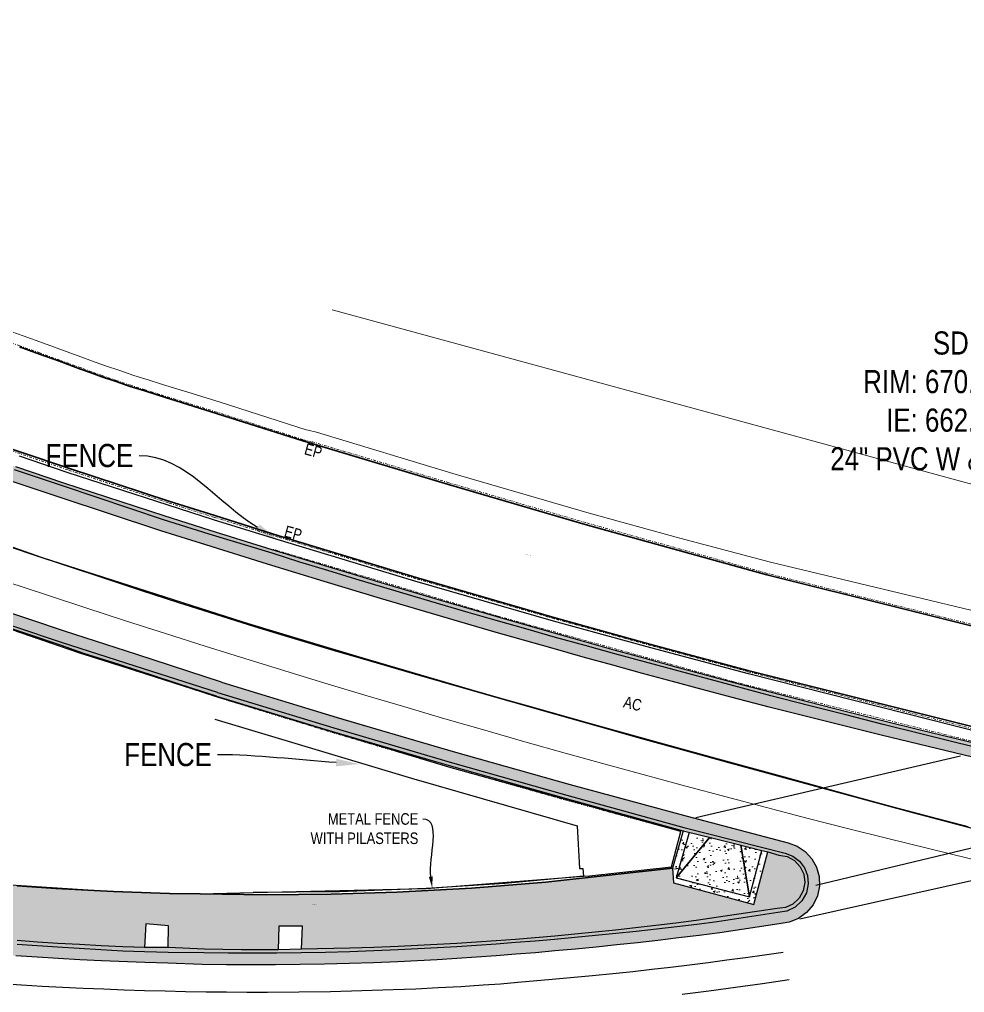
# Model space of a CAD drawing. Header units: feet. Extents: x 0 to 6437249, y 0 to 1884635.
# Drawn here: x 6435451 to 6435614.4, y 1883983.3 to 1884151.4 of the extents above; entities that cross this region are included whole.
import ezdxf
from ezdxf import colors
from ezdxf.entities.mleader import LeaderData, LeaderLine
from ezdxf.lldxf.tags import DXFTag
from ezdxf.math import Vec2, Vec3

# ---------------------------------------------------------------- set-up
doc = ezdxf.new("R2010")
doc.units = ezdxf.units.FT
doc.header["$MEASUREMENT"] = 0
doc.linetypes.add('DASHDOT', pattern=[1, 0.5, -0.25, 0, -0.25])
for name, color, linetype, lineweight in [('V-DETL-PATT-CONC-', 77, 'Continuous', 13), ('VF-ELEC-OVHD-LINE-', 10, 'OVERHEADELECTRIC', 15), ('VF-FENC-LINE-', 1, 'FENCE', 25), ('VF-PVMT-EDGE-LINE-', 52, 'EDGEOFPAVEMENT', 35), ('VF-ROAD-CRWN-LINE-', 21, 'Continuous', 25), ('VF-ROAD-DRIV-LINE-', 52, 'Continuous', 35), ('VF-ROAD-STRP-WHIT-LINE-', 171, 'Continuous', 25), ('VF-ROAD-STRP-YELO-LINE-', 181, 'Continuous', 25), ('VF-SSWR-TEXT-', 91, 'Continuous', 25), ('VF-STRM-GEOP-LINE-QLB-', 210, 'STORMDRAIN', 15), ('VF-STRM-TEXT-', 211, 'Continuous', 25), ('VF-TINN-DSRF-BNDY-', 131, 'Continuous', 25), ('VF-TOPO-BRKL-LINE-', 31, 'DASHDOT', 13), ('VF-TOPO-CONC-EDGE-LINE-', 81, 'Continuous', 25), ('VF-TOPO-CONC-GTFL-LINE-', 81, 'Continuous', 25), ('VF-TOPO-CONC-LIPG-LINE-', 81, 'Continuous', 25), ('VF-TOPO-CONC-TBCB-LINE-', 81, 'Continuous', 25), ('VF-TOPO-CONC-TBWK-LINE-', 82, 'Continuous', 35), ('VF-TOPO-CONC-WALL-LINE-', 81, 'Continuous', 9), ('VF-TOPO-TEXT-', 1, 'Continuous', 25)]:
    doc.layers.add(name, color=color, linetype=linetype, lineweight=lineweight)
doc.styles.add('NCS1-Anno', font='arial.ttf', dxfattribs={"width": 0.8, "height": 0.1})
doc.styles.get("Standard").update_dxf_attribs({"font": 'arial.ttf'})
tags = doc.linetypes.add('EDGEOFPAVEMENT', pattern='A,1,-0.03,["EP",Standard,S=0.08,R=0,X=0,Y=-0.04],-0.16,1', length=2.19).pattern_tags.tags
tags[6] = DXFTag(74, 10)
tags = doc.linetypes.add('FENCE', pattern='A,0.5,-0.03,["X",Standard,S=0.08,R=0,X=0,Y=-0.04],-0.08,0.5', length=1.11).pattern_tags.tags
tags[6] = DXFTag(74, 10)
tags = doc.linetypes.add('OVERHEADELECTRIC', pattern='A,1,-0.03,["OE",Standard,S=0.08,R=0,X=0,Y=-0.04],-0.16,1', length=2.19).pattern_tags.tags
tags[6] = DXFTag(74, 10)
tags = doc.linetypes.add('STORMDRAIN', pattern='A,1,-0.03,["SD",Standard,S=0.08,R=0,X=0,Y=-0.04],-0.16,1', length=2.19).pattern_tags.tags
tags[6] = DXFTag(74, 10)
pattern_1 = [(50, (0, 0), (3.586300913, -0.3137606749), [0.375, -4.125]), (355, (0, 0), (-0.693756668, 3.7609606685), [0.3, -3.3]), (100.45144446, (0.299, -0.026), (2.8925442336, 3.4471999548), [0.31870096, -3.50571056]), (46.1842, (0, 1), (5.3362066534, -0.827596404), [0.5625, -6.1875]), (96.63563549, (0.4447, 0.931), (4.6733097284, 4.870593004), [0.47805171, -5.2585688]), (351.18416399, (0, 1), (4.6733097253, 4.8705930013), [0.45, -4.950000005]), (21, (0.5, 0.75), (2.9845352606, -2.0130944533), [0.375, -4.125]), (326, (0.5, 0.75), (1.2165766596, 3.6257502252), [0.3, -3.3]), (71.45144474, (0.7487, 0.5822), (4.2011118836, 1.612655764), [0.31870095, -3.50571056]), (37.5, (0, 0), (0.06079927659, 1.66446926916), [0, -3.26, 0, -3.35, 0, -3.3125]), (7.5, (0, 0), (1.3153476872, 1.9720585594), [0, -1.91, 0, -3.185, 0, -1.2625]), (327.5, (-1.115, 0), (2.66911218086, -0.11277435867), [0, -1.25, 0, -3.9, 0, -5.175]), (317.5, (-1.615, 0), (2.9159308467, 0.5005249117), [0, -1.625, 0, -2.59, 0, -3.675])]

msp = doc.modelspace()

# ---------------------------------------------------------------- hatches: boundary and pattern name
at = {"layer": 'V-DETL-PATT-CONC-'}
h = msp.add_hatch(dxfattribs=at)
h.set_pattern_fill('AR-CONC', color=256, scale=0.5)
h.set_pattern_definition(pattern_1)
h.paths.add_polyline_path([(6435625.82, 1884021.61), (6435619.34, 1884023.1), (6435612.87, 1884024.62), (6435599.95, 1884027.74), (6435587.05, 1884030.96), (6435569.02, 1884035.64), (6435533.03, 1884045.63), (6435513.44, 1884051.37), (6435483.23, 1884060.63), (6435457.86, 1884068.91), (6435449.57, 1884071.66), (6435421.68, 1884081.39), (6435393.93, 1884091.52), (6435365.84, 1884102.26), (6435337.91, 1884113.42), (6435329.17, 1884117.1), (6435314.76, 1884123.13), (6435293.44, 1884132.36), (6435279.36, 1884138.66), (6435266.26, 1884144.63), (6435253.2, 1884150.71), (6435231.73, 1884161.29), (6435221, 1884166.58), (6435212.87, 1884170.37), (6435214.12, 1884171.68), (6435214.53, 1884172.15), (6435249.48, 1884155.12), (6435254.51, 1884152.77), (6435260.58, 1884149.96), (6435266.67, 1884147.18), (6435278.87, 1884141.67), (6435293.83, 1884134.96), (6435305.09, 1884130), (6435323.69, 1884122.09), (6435331.13, 1884119), (6435338.59, 1884115.96), (6435354.05, 1884109.77), (6435372.76, 1884102.26), (6435383.83, 1884097.92), (6435401.83, 1884091.11), (6435415.64, 1884086.07), (6435436.46, 1884078.79), (6435458.66, 1884071.33), (6435476.03, 1884065.64), (6435494.68, 1884059.79), (6435504.39, 1884056.84), (6435523.85, 1884051.05), (6435543.82, 1884045.29), (6435564.29, 1884039.58), (6435574.55, 1884036.81), (6435587.47, 1884033.44), (6435606.9, 1884028.56), (6435626.39, 1884023.92)])
h = msp.add_hatch(dxfattribs=at)
h.set_pattern_fill('AR-CONC', color=256, scale=0.5)
h.set_pattern_definition(pattern_1)
h.paths.add_polyline_path([(6435271.46, 1884009.88), (6435279.78, 1884009.58), (6435296.71, 1884008.8), (6435315.63, 1884007.6), (6435324.93, 1884006.43), (6435328.56, 1884005.99), (6435335.37, 1884005.11), (6435342.05, 1884004.21), (6435345.38, 1884003.74), (6435348.72, 1884003.26), (6435350.98, 1884002.92), (6435373.46, 1883999.48), (6435380.1, 1883998.55), (6435384.26, 1883997.95), (6435388.42, 1883997.32), (6435413.37, 1883993.56), (6435425.75, 1883991.91), (6435433.19, 1883991.09), (6435436.5, 1883990.78), (6435443.11, 1883990.21), (6435450.41, 1883989.62), (6435457.7, 1883989.13), (6435465.19, 1883988.78), (6435472.68, 1883988.49), (6435482.58, 1883988.13), (6435508.69, 1883988.29), (6435519.84, 1883988.76), (6435530.02, 1883989.38), (6435543.57, 1883990.46), (6435557.83, 1883991.88), (6435564.94, 1883992.71), (6435572.05, 1883993.62), (6435582.35, 1883995.17), (6435584.06, 1883995.41), (6435585.67, 1883996.06), (6435587.07, 1883997.08), (6435588.18, 1883998.42), (6435588.94, 1883999.98), (6435589.29, 1884001.68), (6435589.29, 1884003.35), (6435588.77, 1884004.96), (6435587.95, 1884006.41), (6435586.81, 1884007.64), (6435585.42, 1884008.56), (6435583.85, 1884009.13), (6435566.44, 1884013.73), (6435546.19, 1884019.23), (6435525.98, 1884024.94), (6435485.91, 1884036.91), (6435458.78, 1884045.74), (6435434.75, 1884053.78), (6435410.83, 1884062.13), (6435386.1, 1884071.14), (6435361.48, 1884080.48), (6435328.54, 1884093.67), (6435310.16, 1884101.35), (6435291.86, 1884109.23), (6435277.26, 1884115.7), (6435262.71, 1884122.3), (6435239.95, 1884132.79), (6435216.99, 1884143.85), (6435210.02, 1884147.18), (6435208.67, 1884147.6), (6435207.28, 1884147.87), (6435205.87, 1884147.99), (6435205.17, 1884147.99), (6435204.46, 1884147.94), (6435203.75, 1884147.85), (6435202.35, 1884147.56), (6435200.99, 1884147.11), (6435199.7, 1884146.52), (6435198.98, 1884146.12), (6435198.28, 1884145.67), (6435197.61, 1884145.19), (6435196.97, 1884144.66), (6435196.37, 1884144.09), (6435195.56, 1884143.15), (6435194.9, 1884142.13), (6435194.37, 1884140.94), (6435193.79, 1884138.9), (6435193.62, 1884137.77), (6435193.58, 1884137.21), (6435193.36, 1884067.75), (6435193.12, 1884019.09), (6435193.12, 1884012.14), (6435221.03, 1884011.95), (6435220.95, 1884011.96), (6435221.18, 1884011.95), (6435222.99, 1884011.94), (6435221.97, 1884011.93), (6435221.18, 1884011.95), (6435193.12, 1884012.14), (6435193.12, 1884009.99), (6435222.84, 1884009.95)])
h.paths.add_polyline_path([(6435225.55, 1884022), (6435224.1, 1884021.89), (6435221.33, 1884022.19), (6435221.1, 1884035.77), (6435200.39, 1884035.75), (6435200.46, 1884051.14), (6435200.56, 1884068.03), (6435200.93, 1884087.4), (6435201.06, 1884098.96), (6435200.67, 1884099.28), (6435200.74, 1884109.3), (6435200.59, 1884109.42), (6435200.57, 1884109.75), (6435205.44, 1884114.16), (6435205.55, 1884130.08), (6435205.54, 1884135.21), (6435205.66, 1884145.42), (6435205.66, 1884145.53), (6435204.56, 1884145.51), (6435204.56, 1884138.2), (6435204.51, 1884137.29), (6435204.53, 1884136.36), (6435200.24, 1884136.27), (6435196.46, 1884139.67), (6435196.32, 1884139.22), (6435196.21, 1884138.77), (6435196.12, 1884138.31), (6435196.05, 1884137.84), (6435196, 1884137.38), (6435195.98, 1884136.91), (6435195.97, 1884136.44), (6435196, 1884135.98), (6435195.96, 1884109.87), (6435195.84, 1884089.61), (6435195.77, 1884067.68), (6435195.76, 1884036.63), (6435195.8, 1884035.98), (6435195.85, 1884035.34), (6435195.91, 1884034.7), (6435195.99, 1884034.06), (6435196.09, 1884033.42), (6435196.2, 1884032.78), (6435196.33, 1884032.15), (6435196.47, 1884031.52), (6435196.67, 1884030.7), (6435196.89, 1884029.89), (6435197.14, 1884029.09), (6435197.42, 1884028.29), (6435197.72, 1884027.5), (6435198.04, 1884026.73), (6435198.4, 1884025.97), (6435198.78, 1884025.22), (6435199.14, 1884025.55), (6435204.15, 1884030.17), (6435214.91, 1884019.54), (6435210.87, 1884014.57), (6435210.13, 1884014.88), (6435209.41, 1884015.22), (6435208.7, 1884015.58), (6435208, 1884015.96), (6435207.31, 1884016.37), (6435206.64, 1884016.79), (6435205.98, 1884017.24), (6435205.34, 1884017.71), (6435204.59, 1884018.29), (6435203.87, 1884018.9), (6435203.16, 1884019.53), (6435202.49, 1884020.19), (6435201.96, 1884020.76), (6435201.44, 1884021.35), (6435200.94, 1884021.96), (6435200.47, 1884022.58), (6435200.01, 1884023.22), (6435199.58, 1884023.88), (6435199.17, 1884024.54), (6435198.78, 1884025.22), (6435198.4, 1884025.97), (6435198.04, 1884026.73), (6435197.72, 1884027.5), (6435197.42, 1884028.29), (6435197.14, 1884029.09), (6435196.89, 1884029.89), (6435196.67, 1884030.7), (6435196.47, 1884031.52), (6435196.33, 1884032.15), (6435196.2, 1884032.78), (6435196.09, 1884033.42), (6435195.99, 1884034.06), (6435195.91, 1884034.7), (6435195.85, 1884035.34), (6435195.8, 1884035.98), (6435195.76, 1884036.63), (6435195.77, 1884067.68), (6435195.84, 1884089.61), (6435195.96, 1884109.87), (6435196, 1884135.98), (6435195.97, 1884136.44), (6435195.98, 1884136.91), (6435196, 1884137.38), (6435196.05, 1884137.84), (6435196.12, 1884138.31), (6435196.21, 1884138.77), (6435196.32, 1884139.22), (6435196.46, 1884139.67), (6435196.61, 1884140.12), (6435196.86, 1884140.7), (6435197.2, 1884141.28), (6435197.6, 1884141.82), (6435198.06, 1884142.32), (6435198.44, 1884142.67), (6435198.98, 1884143.1), (6435199.54, 1884143.5), (6435200.12, 1884143.87), (6435200.71, 1884144.21), (6435201.14, 1884144.43), (6435201.59, 1884144.64), (6435202.05, 1884144.82), (6435202.51, 1884144.99), (6435202.99, 1884145.13), (6435203.47, 1884145.25), (6435203.95, 1884145.35), (6435204.44, 1884145.43), (6435204.56, 1884145.51), (6435206.1, 1884145.54), (6435207.64, 1884145.3), (6435208.67, 1884144.97), (6435209.67, 1884144.53), (6435213.08, 1884142.86), (6435215.75, 1884141.52), (6435239.01, 1884130.47), (6435261.66, 1884120), (6435276.2, 1884113.36), (6435290.8, 1884106.88), (6435309.22, 1884098.97), (6435327.74, 1884091.29), (6435360.61, 1884078.17), (6435385.26, 1884068.8), (6435410.05, 1884059.76), (6435434.11, 1884051.35), (6435458.28, 1884043.25), (6435468.23, 1884039.95), (6435480.92, 1884035.81), (6435505.15, 1884028.41), (6435525.29, 1884022.5), (6435545.48, 1884016.78), (6435565.84, 1884011.21), (6435570.9, 1884009.98), (6435574.63, 1884009.04), (6435579.34, 1884007.82), (6435580.34, 1884007.57), (6435582.26, 1884007.04), (6435583.68, 1884006.77), (6435584.95, 1884006.07), (6435585.94, 1884005.02), (6435586.56, 1884003.71), (6435586.75, 1884002.27), (6435586.47, 1884000.84), (6435585.77, 1883999.56), (6435584.71, 1883998.57), (6435583.39, 1883997.95), (6435581.95, 1883997.78), (6435571.42, 1883996.22), (6435567.95, 1883995.75), (6435564.47, 1883995.29), (6435560.98, 1883994.86), (6435557.5, 1883994.45), (6435554.01, 1883994.07), (6435550.52, 1883993.7), (6435547.03, 1883993.35), (6435543.53, 1883993.03), (6435540.15, 1883992.74), (6435536.77, 1883992.46), (6435533.39, 1883992.21), (6435530, 1883991.98), (6435526.62, 1883991.76), (6435523.23, 1883991.57), (6435519.84, 1883991.39), (6435516.45, 1883991.24), (6435512.28, 1883991.08), (6435508.11, 1883990.95), (6435499.76, 1883990.75), (6435495.75, 1883990.67), (6435492.56, 1883990.64), (6435489.37, 1883990.65), (6435486.18, 1883990.7), (6435482.99, 1883990.78), (6435476.72, 1883991.03), (6435474.68, 1883991.04), (6435472.64, 1883991.07), (6435472.84, 1883995.14), (6435476.78, 1883994.83), (6435476.72, 1883991.03), (6435482.99, 1883990.78), (6435486.18, 1883990.7), (6435489.37, 1883990.65), (6435492.56, 1883990.64), (6435495.75, 1883990.67), (6435495.82, 1883994.72), (6435499.93, 1883994.73), (6435499.76, 1883990.75), (6435508.11, 1883990.95), (6435512.28, 1883991.08), (6435516.45, 1883991.24), (6435519.84, 1883991.39), (6435523.23, 1883991.57), (6435526.62, 1883991.76), (6435530, 1883991.98), (6435533.39, 1883992.21), (6435536.77, 1883992.46), (6435540.15, 1883992.74), (6435543.53, 1883993.03), (6435547.03, 1883993.35), (6435550.52, 1883993.7), (6435554.01, 1883994.07), (6435557.5, 1883994.45), (6435560.98, 1883994.86), (6435564.47, 1883995.29), (6435567.95, 1883995.75), (6435571.42, 1883996.22), (6435581.95, 1883997.78), (6435583.39, 1883997.95), (6435584.71, 1883998.57), (6435585.77, 1883999.56), (6435586.47, 1884000.84), (6435586.75, 1884002.27), (6435586.56, 1884003.71), (6435585.94, 1884005.02), (6435584.95, 1884006.07), (6435583.68, 1884006.77), (6435582.26, 1884007.04), (6435580.34, 1884007.57), (6435577.93, 1883998.5), (6435564.08, 1884002.23), (6435563.88, 1884004.75), (6435542, 1884002.36), (6435529.14, 1884001.33), (6435516.25, 1884000.63), (6435504.92, 1884000.28), (6435493.59, 1884000.18), (6435486.51, 1884000.28), (6435484.34, 1884000.28), (6435476.45, 1884000.41), (6435474.62, 1884000.48), (6435472.11, 1884000.56), (6435467.28, 1884000.75), (6435463.95, 1884000.9), (6435460.62, 1884001.07), (6435457.29, 1884001.26), (6435453.96, 1884001.47), (6435450.63, 1884001.69), (6435447.31, 1884001.94), (6435443.98, 1884002.21), (6435440.66, 1884002.49), (6435437.92, 1884002.75), (6435435.17, 1884003.02), (6435429.69, 1884003.6), (6435424.21, 1884004.22), (6435418.73, 1884004.87), (6435413.65, 1884005.51), (6435408.56, 1884006.19), (6435403.48, 1884006.91), (6435398.4, 1884007.65), (6435393.33, 1884008.42), (6435388.26, 1884009.2), (6435378.12, 1884010.78), (6435375.37, 1884011.22), (6435372.62, 1884011.67), (6435367.12, 1884012.6), (6435358.86, 1884013.93), (6435356.11, 1884014.33), (6435350.71, 1884014.99), (6435345.31, 1884015.55), (6435339.91, 1884016.11), (6435337.21, 1884016.41), (6435334.51, 1884016.75), (6435331.31, 1884017.17), (6435328.11, 1884017.61), (6435324.91, 1884018.07), (6435321.72, 1884018.55), (6435268.29, 1884021.99), (6435253.21, 1884021.89)], flags=16)
h = msp.add_hatch(dxfattribs=at)
h.set_pattern_fill('AR-CONC', color=256, scale=0.5)
h.set_pattern_definition(pattern_1)
h.paths.add_polyline_path([(6435564.08, 1884002.23), (6435563.88, 1884004.75), (6435565.72, 1884011.24), (6435580.34, 1884007.57), (6435577.93, 1883998.5)])

# ---------------------------------------------------------------- linework, layer by layer
at = {"layer": 'VF-ELEC-OVHD-LINE-', "ltscale": 0.6, "flags": 128}
msp.add_lwpolyline([(6435505.06, 1884101.25), (6435651.28, 1884061.38), (6435665.94, 1884068.46)], dxfattribs=at)
at = {"layer": 'VF-FENC-LINE-', "flags": 128}
for points in [[(6435495.54, 1884061.57), (6435484.57, 1884064.96), (6435459.27, 1884073.16), (6435451.02, 1884075.95)], [(6435626.63, 1884025.8), (6435577.03, 1884038.33), (6435560.14, 1884042.82), (6435543.3, 1884047.46), (6435519.37, 1884054.36), (6435495.54, 1884061.57)], [(6435484.81, 1884030.52), (6435518.79, 1884020.32), (6435547.4, 1884012.06), (6435547.84, 1884004.69)], [(6435547.84, 1884004.69), (6435548.37, 1884004.71), (6435548.53, 1884003.4), (6435534.93, 1884002.14), (6435521.3, 1884001.25), (6435506.36, 1884000.68), (6435491.4, 1884000.55)]]:
    msp.add_lwpolyline(points, dxfattribs=at)
at = {"layer": 'VF-PVMT-EDGE-LINE-'}
for points in [[(6435451.25, 1884076.68), (6435444.28, 1884078.99), (6435437.33, 1884081.34), (6435430.39, 1884083.73), (6435423.46, 1884086.15), (6435416.55, 1884088.61), (6435409.65, 1884091.1), (6435402.77, 1884093.63), (6435395.89, 1884096.2), (6435390.34, 1884098.3), (6435384.8, 1884100.43), (6435379.27, 1884102.58), (6435373.76, 1884104.76), (6435369.52, 1884106.47), (6435355.05, 1884112.26), (6435342.5, 1884117.22)], [(6435501.56, 1884078.17), (6435499.97, 1884078.64), (6435485.1, 1884083.37), (6435480.12, 1884084.93), (6435475.15, 1884086.46), (6435472.66, 1884087.24), (6435470.18, 1884088.04), (6435467.71, 1884088.85), (6435465.25, 1884089.7), (6435463.41, 1884090.36), (6435461.59, 1884091.03), (6435457.93, 1884092.37), (6435454.47, 1884093.62), (6435451.01, 1884094.85)], [(6435687.79, 1884036.12), (6435658.27, 1884036.96), (6435653.61, 1884037.38), (6435650.66, 1884037.88), (6435580.19, 1884055.48), (6435548.81, 1884064.17), (6435525.15, 1884071.05), (6435501.56, 1884078.17)], [(6435495.84, 1884062.2), (6435484.8, 1884065.69), (6435476.86, 1884068.2), (6435459.51, 1884073.88), (6435451.27, 1884076.67)], [(6435625.54, 1884026.8), (6435576.91, 1884038.94), (6435560.13, 1884043.45), (6435543.4, 1884048.1), (6435519.58, 1884055), (6435495.84, 1884062.2)]]:
    msp.add_lwpolyline(points, dxfattribs=at)
at = {"layer": 'VF-ROAD-CRWN-LINE-'}
for points in [[(6435490.59, 1884047.01), (6435488.22, 1884047.77), (6435455, 1884058.4), (6435407.99, 1884074.94), (6435365.89, 1884090.59), (6435334.74, 1884103.01), (6435333.01, 1884103.7)], [(6435614.98, 1884011.94), (6435608.62, 1884013.59), (6435602.26, 1884015.27), (6435595.92, 1884016.99), (6435583.24, 1884020.48), (6435570.56, 1884023.98), (6435560.17, 1884026.84), (6435549.79, 1884029.72), (6435539.41, 1884032.64), (6435534.22, 1884034.11), (6435529.04, 1884035.6), (6435519.41, 1884038.4), (6435509.8, 1884041.23), (6435500.19, 1884044.1), (6435490.59, 1884047.01)]]:
    msp.add_lwpolyline(points, dxfattribs=at)
at = {"layer": 'VF-ROAD-DRIV-LINE-'}
for points in [[(6435564.54, 1884003.11), (6435570.33, 1884010.12)], [(6435577.17, 1883999.81), (6435575.72, 1884008.76)]]:
    msp.add_lwpolyline(points, dxfattribs=at)
at = {"layer": 'VF-ROAD-STRP-WHIT-LINE-'}
for p, q in [((6435613.68, 1884024.12), (6435567.94, 1884013.49)), ((6435648.11, 1884016.03), (6435588.68, 1884001.75))]:
    msp.add_line(p, q, dxfattribs=at)
for points in [[(6435585.89, 1883996.01), (6435662.31, 1884013.09), (6435678.12, 1884016.64)], [(6435583, 1883990.22), (6435579.77, 1883989.74), (6435576.53, 1883989.29), (6435573.29, 1883988.85), (6435570.04, 1883988.42), (6435566.8, 1883988.01), (6435563.55, 1883987.62), (6435560.3, 1883987.24), (6435557.05, 1883986.88), (6435553.56, 1883986.51), (6435550.07, 1883986.17), (6435543.09, 1883985.52), (6435537.14, 1883984.98), (6435534.16, 1883984.74), (6435531.18, 1883984.52), (6435527.3, 1883984.27), (6435523.41, 1883984.06), (6435519.52, 1883983.88), (6435515.63, 1883983.73), (6435510.2, 1883983.55), (6435504.76, 1883983.42), (6435499.32, 1883983.33), (6435493.88, 1883983.29), (6435490.34, 1883983.29), (6435486.8, 1883983.31), (6435483.26, 1883983.35), (6435479.73, 1883983.41), (6435476.19, 1883983.49), (6435472.65, 1883983.58), (6435469.11, 1883983.7), (6435465.58, 1883983.83), (6435462.03, 1883983.98), (6435458.48, 1883984.15), (6435454.93, 1883984.34), (6435451.38, 1883984.54), (6435447.83, 1883984.77)], [(6435584.07, 1883985.46), (6435579.44, 1883984.79), (6435574.8, 1883984.14), (6435570.17, 1883983.52), (6435565.53, 1883982.93)]]:
    msp.add_lwpolyline(points, dxfattribs=at)
at = {"layer": 'VF-ROAD-STRP-YELO-LINE-'}
msp.add_lwpolyline([(6435447.01, 1884061.12), (6435453.13, 1884059.05), (6435459.25, 1884057), (6435465.38, 1884054.98), (6435471.93, 1884052.83), (6435478.48, 1884050.71), (6435485.05, 1884048.61), (6435491.62, 1884046.55), (6435496.22, 1884045.14), (6435500.82, 1884043.76), (6435505.43, 1884042.39), (6435510.04, 1884041.04), (6435519.27, 1884038.37), (6435528.51, 1884035.71), (6435536.01, 1884033.55), (6435543.51, 1884031.42), (6435551.02, 1884029.31), (6435558.53, 1884027.2), (6435566.05, 1884025.12), (6435573.57, 1884023.04), (6435588.62, 1884018.93), (6435596.67, 1884016.75), (6435604.73, 1884014.59), (6435612.79, 1884012.43), (6435620.86, 1884010.3)], dxfattribs=at)
at = {"layer": 'VF-STRM-GEOP-LINE-QLB-', "ltscale": 0.6, "elevation": 671.78, "flags": 128}
msp.add_lwpolyline([(6435650.29, 1883998.26, -0.056694), (6435214.94, 1884148.86)], format="xyb", dxfattribs=at)
at = {"layer": 'VF-TINN-DSRF-BNDY-'}
msp.add_lwpolyline([(6435440.66, 1884002.49), (6435467.28, 1884000.75), (6435476.95, 1884000.41), (6435482.25, 1884000.34), (6435491.4, 1884000.55), (6435521.3, 1884001.25), (6435548.53, 1884003.4), (6435549.55, 1884003.42), (6435563.7, 1884004.97), (6435563.7, 1884004.97), (6435565.34, 1884011.1), (6435525.22, 1884022.25), (6435485.05, 1884034.36), (6435480.83, 1884035.79), (6435469.68, 1884039.32), (6435461.28, 1884041.99), (6435439.53, 1884049.45)], dxfattribs=at)
at = {"layer": 'VF-TOPO-BRKL-LINE-'}
for points in [[(6435451.15, 1884076.42), (6435444.18, 1884078.7), (6435437.23, 1884081.05), (6435430.29, 1884083.43), (6435423.36, 1884085.85), (6435416.45, 1884088.31), (6435409.55, 1884090.81), (6435402.66, 1884093.34), (6435395.78, 1884095.91), (6435390.23, 1884098.01), (6435384.69, 1884100.14), (6435379.16, 1884102.29), (6435373.64, 1884104.47), (6435369.41, 1884106.18), (6435354.93, 1884111.98), (6435340.49, 1884117.72), (6435339.56, 1884118.13)], [(6435501.68, 1884078.45), (6435501.62, 1884078.37), (6435500.02, 1884078.83), (6435485.16, 1884083.57), (6435480.18, 1884085.12), (6435475.21, 1884086.65), (6435472.72, 1884087.43), (6435470.24, 1884088.23), (6435467.77, 1884089.04), (6435465.31, 1884089.89), (6435463.48, 1884090.55), (6435461.66, 1884091.22), (6435458, 1884092.56), (6435454.54, 1884093.81), (6435451.08, 1884095.04), (6435444.13, 1884097.47)], [(6435340.69, 1884085.67), (6435347.12, 1884083.09), (6435354.52, 1884080.34), (6435362.72, 1884077.2), (6435382.31, 1884069.74), (6435391.73, 1884066.12), (6435396.37, 1884064.5), (6435404.11, 1884061.71), (6435419.58, 1884056.26), (6435427.59, 1884053.27), (6435439.53, 1884049.45), (6435461.28, 1884041.99), (6435469.68, 1884039.32), (6435480.83, 1884035.79), (6435485.05, 1884034.36)], [(6435687.96, 1884036.33), (6435658.29, 1884037.22), (6435655.98, 1884037.35), (6435653.68, 1884037.62), (6435650.73, 1884038.16), (6435580.26, 1884055.72), (6435548.88, 1884064.49), (6435525.25, 1884071.37), (6435501.68, 1884078.45)], [(6435495.72, 1884061.99), (6435484.71, 1884065.39), (6435476.76, 1884067.91), (6435459.41, 1884073.59), (6435451.17, 1884076.38)], [(6435625.39, 1884026.43), (6435576.88, 1884038.74), (6435560.16, 1884043.24), (6435543.47, 1884047.87), (6435519.55, 1884054.79), (6435495.72, 1884061.99)], [(6435626.16, 1884024.08), (6435574.46, 1884036.99), (6435533.66, 1884048.33), (6435494.78, 1884059.9)], [(6435485.05, 1884034.36), (6435505.1, 1884028.2), (6435525.22, 1884022.25), (6435545.25, 1884016.57), (6435565.34, 1884011.1), (6435563.7, 1884004.97), (6435549.55, 1884003.42)]]:
    msp.add_lwpolyline(points, dxfattribs=at)
at = {"layer": 'VF-TOPO-CONC-EDGE-LINE-'}
for p, q in [((6435577.17, 1883999.81), (6435579.34, 1884007.82)), ((6435577.93, 1883998.5), (6435580.34, 1884007.57))]:
    msp.add_line(p, q, dxfattribs=at)
for points in [[(6435565.72, 1884011.24), (6435563.88, 1884004.75), (6435564.08, 1884002.23), (6435577.93, 1883998.5)], [(6435566.75, 1884010.95), (6435564.54, 1884003.11), (6435577.17, 1883999.81)], [(6435482.99, 1883990.78), (6435476.72, 1883991.03), (6435476.78, 1883994.83), (6435472.84, 1883995.14), (6435472.64, 1883991.07)], [(6435499.76, 1883990.75), (6435499.93, 1883994.73), (6435495.82, 1883994.72), (6435495.75, 1883990.67)]]:
    msp.add_lwpolyline(points, dxfattribs=at)
at = {"layer": 'VF-TOPO-CONC-GTFL-LINE-'}
for p, q in [((6435471.03, 1884039.69), (6435458.3, 1884043.78)), ((6435485.25, 1884035.1), (6435471.03, 1884039.69))]:
    msp.add_line(p, q, dxfattribs=at)
for points in [[(6435458.3, 1884043.78), (6435434.22, 1884051.84), (6435410.25, 1884060.22), (6435385.47, 1884069.28), (6435360.82, 1884078.68), (6435327.93, 1884091.82)], [(6435483.79, 1884062.51), (6435475.94, 1884064.95), (6435458.48, 1884070.85), (6435450.18, 1884073.62)], [(6435619.77, 1884024.82), (6435613.28, 1884026.39), (6435606.79, 1884027.99), (6435600.32, 1884029.6), (6435593.84, 1884031.24), (6435587.37, 1884032.9), (6435580.91, 1884034.57), (6435574.46, 1884036.27), (6435564.17, 1884039.02), (6435559.03, 1884040.41), (6435553.9, 1884041.81), (6435548.77, 1884043.23), (6435543.64, 1884044.66), (6435538.52, 1884046.11), (6435533.4, 1884047.57), (6435528.55, 1884048.98), (6435523.7, 1884050.39), (6435518.85, 1884051.83), (6435514, 1884053.27), (6435509.17, 1884054.73), (6435504.33, 1884056.2), (6435499.5, 1884057.68), (6435494.67, 1884059.18), (6435483.79, 1884062.51)], [(6435485.25, 1884035.1), (6435505.33, 1884029.02), (6435525.46, 1884023.1), (6435545.63, 1884017.36), (6435565.84, 1884011.79), (6435583.36, 1884007.38), (6435584.69, 1884006.85), (6435585.83, 1884005.99), (6435586.69, 1884004.84), (6435587.2, 1884003.51), (6435587.34, 1884002.08), (6435587.02, 1884000.51), (6435586.24, 1883999.12), (6435585.08, 1883998.02), (6435583.65, 1883997.33), (6435582.07, 1883997.11), (6435571.63, 1883995.49), (6435568.12, 1883995.05), (6435564.61, 1883994.62), (6435561.1, 1883994.22), (6435557.58, 1883993.83), (6435554.07, 1883993.46), (6435550.55, 1883993.11), (6435547.03, 1883992.77), (6435543.51, 1883992.46), (6435540.14, 1883992.17), (6435536.76, 1883991.9), (6435533.39, 1883991.64), (6435530.01, 1883991.4), (6435526.63, 1883991.18), (6435523.25, 1883990.98), (6435519.86, 1883990.8), (6435516.48, 1883990.64), (6435512.29, 1883990.47), (6435508.09, 1883990.33), (6435503.89, 1883990.22), (6435499.69, 1883990.14), (6435495.49, 1883990.09), (6435491.29, 1883990.07), (6435487.09, 1883990.09), (6435482.89, 1883990.13)], [(6435482.89, 1883990.13), (6435476.74, 1883990.22), (6435474.68, 1883990.25), (6435472.61, 1883990.29), (6435470.74, 1883990.35), (6435468.86, 1883990.44), (6435465.1, 1883990.64), (6435457.6, 1883991.13), (6435450.63, 1883991.57)]]:
    msp.add_lwpolyline(points, dxfattribs=at)
at = {"layer": 'VF-TOPO-CONC-LIPG-LINE-'}
for p, q in [((6435471.31, 1884041.68), (6435458.78, 1884045.74)), ((6435485.91, 1884036.91), (6435471.31, 1884041.68))]:
    msp.add_line(p, q, dxfattribs=at)
for points in [[(6435458.78, 1884045.74), (6435434.75, 1884053.78), (6435410.83, 1884062.13), (6435386.1, 1884071.14), (6435361.48, 1884080.48), (6435328.54, 1884093.67)], [(6435483.23, 1884060.63), (6435475.43, 1884063.07), (6435457.86, 1884068.91), (6435449.57, 1884071.66)], [(6435619.34, 1884023.1), (6435612.87, 1884024.62), (6435606.41, 1884026.17), (6435599.95, 1884027.74), (6435593.49, 1884029.34), (6435587.05, 1884030.96), (6435580.61, 1884032.61), (6435574.18, 1884034.28), (6435569.02, 1884035.64), (6435563.86, 1884037.02), (6435558.72, 1884038.42), (6435553.57, 1884039.84), (6435548.43, 1884041.26), (6435543.29, 1884042.71), (6435533.03, 1884045.63), (6435523.23, 1884048.48), (6435513.44, 1884051.37), (6435503.67, 1884054.32), (6435493.91, 1884057.31), (6435483.23, 1884060.63)], [(6435485.91, 1884036.91), (6435505.92, 1884030.83), (6435525.98, 1884024.94), (6435546.19, 1884019.23), (6435566.44, 1884013.73), (6435583.85, 1884009.13), (6435585.42, 1884008.56), (6435586.81, 1884007.64), (6435587.95, 1884006.41), (6435588.77, 1884004.96), (6435589.22, 1884003.35), (6435589.29, 1884001.68), (6435588.94, 1883999.98), (6435588.18, 1883998.42), (6435587.07, 1883997.08), (6435585.67, 1883996.06), (6435584.06, 1883995.41), (6435582.35, 1883995.17), (6435572.05, 1883993.62), (6435568.49, 1883993.16), (6435564.94, 1883992.71), (6435561.38, 1883992.29), (6435557.83, 1883991.88), (6435554.27, 1883991.5), (6435550.7, 1883991.13), (6435547.14, 1883990.79), (6435543.57, 1883990.46), (6435540.19, 1883990.16), (6435536.8, 1883989.88), (6435533.41, 1883989.62), (6435530.02, 1883989.38), (6435526.63, 1883989.15), (6435523.23, 1883988.94), (6435519.84, 1883988.76), (6435516.44, 1883988.6), (6435512.21, 1883988.43), (6435507.98, 1883988.29), (6435503.75, 1883988.18), (6435499.51, 1883988.11), (6435495.28, 1883988.06), (6435491.05, 1883988.05), (6435486.81, 1883988.08), (6435482.58, 1883988.13)], [(6435482.58, 1883988.13), (6435476.69, 1883988.33), (6435472.68, 1883988.49), (6435465.19, 1883988.78), (6435461.45, 1883988.93), (6435457.7, 1883989.13), (6435454.05, 1883989.36), (6435450.41, 1883989.62)]]:
    msp.add_lwpolyline(points, dxfattribs=at)
at = {"layer": 'VF-TOPO-CONC-TBCB-LINE-'}
for points in [[(6435458.28, 1884043.25), (6435434.11, 1884051.35), (6435410.05, 1884059.76), (6435385.26, 1884068.8), (6435360.61, 1884078.17), (6435327.74, 1884091.29)], [(6435483.99, 1884063.12), (6435476.03, 1884065.64), (6435458.66, 1884071.33), (6435450.4, 1884074.13)], [(6435619.89, 1884025.44), (6435613.39, 1884026.99), (6435606.9, 1884028.56), (6435600.42, 1884030.16), (6435593.94, 1884031.79), (6435587.47, 1884033.44), (6435581, 1884035.11), (6435574.55, 1884036.81), (6435569.41, 1884038.18), (6435564.29, 1884039.58), (6435559.16, 1884040.98), (6435554.04, 1884042.41), (6435543.82, 1884045.29), (6435533.6, 1884048.22), (6435523.85, 1884051.05), (6435514.12, 1884053.93), (6435504.39, 1884056.84), (6435494.68, 1884059.79), (6435483.99, 1884063.12)], [(6435485.06, 1884034.51), (6435480.92, 1884035.81), (6435468.23, 1884039.95), (6435462.13, 1884041.84), (6435458.28, 1884043.25)], [(6435485.06, 1884034.51), (6435505.15, 1884028.41), (6435525.29, 1884022.5), (6435545.48, 1884016.78), (6435565.72, 1884011.24), (6435570.9, 1884009.98), (6435574.63, 1884009.04), (6435579.34, 1884007.82), (6435580.34, 1884007.57), (6435582.26, 1884007.04), (6435583.68, 1884006.77), (6435584.95, 1884006.07), (6435585.94, 1884005.02), (6435586.56, 1884003.71), (6435586.75, 1884002.27), (6435586.47, 1884000.84), (6435585.77, 1883999.56), (6435584.71, 1883998.57), (6435583.39, 1883997.95), (6435581.95, 1883997.78), (6435571.42, 1883996.22), (6435567.95, 1883995.75), (6435564.47, 1883995.29), (6435560.98, 1883994.86), (6435557.5, 1883994.45), (6435554.01, 1883994.07), (6435550.52, 1883993.7), (6435547.03, 1883993.35), (6435543.53, 1883993.03), (6435540.15, 1883992.74), (6435536.77, 1883992.46), (6435533.39, 1883992.21), (6435530, 1883991.98), (6435526.62, 1883991.76), (6435523.23, 1883991.57), (6435519.84, 1883991.39), (6435516.45, 1883991.24), (6435512.28, 1883991.08), (6435508.11, 1883990.95), (6435499.76, 1883990.75), (6435495.75, 1883990.67), (6435492.56, 1883990.64), (6435489.37, 1883990.65), (6435486.18, 1883990.7), (6435482.99, 1883990.78)], [(6435476.72, 1883991.03), (6435474.68, 1883991.04), (6435472.64, 1883991.07), (6435470.76, 1883991.12), (6435468.89, 1883991.18), (6435465.15, 1883991.35), (6435461.4, 1883991.55), (6435457.66, 1883991.77), (6435454.15, 1883992), (6435450.64, 1883992.25)]]:
    msp.add_lwpolyline(points, dxfattribs=at)
at = {"layer": 'VF-TOPO-CONC-TBWK-LINE-'}
for points in [[(6435563.88, 1884004.75), (6435542, 1884002.36), (6435529.14, 1884001.33), (6435516.25, 1884000.63), (6435504.92, 1884000.28), (6435493.59, 1884000.18), (6435482.25, 1884000.34)], [(6435482.25, 1884000.34), (6435476.95, 1884000.41), (6435472.11, 1884000.56), (6435467.28, 1884000.75), (6435463.95, 1884000.9), (6435460.62, 1884001.07), (6435457.29, 1884001.26), (6435453.96, 1884001.47), (6435450.63, 1884001.69)]]:
    msp.add_lwpolyline(points, dxfattribs=at)
at = {"layer": 'VF-TOPO-CONC-WALL-LINE-'}
for points in [[(6435502.38, 1884080.14), (6435500.91, 1884080.45), (6435500.55, 1884080.55), (6435485.7, 1884085.28), (6435480.72, 1884086.84), (6435475.74, 1884088.37), (6435473.27, 1884089.15), (6435470.8, 1884089.94), (6435468.35, 1884090.75), (6435465.91, 1884091.59), (6435464.1, 1884092.24), (6435462.28, 1884092.91), (6435458.62, 1884094.25), (6435455.15, 1884095.5), (6435451.68, 1884096.74), (6435444.72, 1884099.17)], [(6435671.54, 1884038.88), (6435654.4, 1884040.04), (6435580.84, 1884057.64), (6435565.15, 1884061.81), (6435549.51, 1884066.13), (6435525.9, 1884072.97), (6435502.38, 1884080.14)]]:
    msp.add_lwpolyline(points, dxfattribs=at)

# ---------------------------------------------------------------- texts
at = {"layer": 'VF-TOPO-TEXT-', "char_height": 0.1, "attachment_point": 1, "style": 'NCS1-Anno'}
for s, insert, width, rotation in [('AC BIKE PATH', (6435538.51, 1884059.07), 16.5658, 344.4252), ('SIDEWALK', (6435501.7, 1883998.58), 12.4816, 1.4421)]:
    msp.add_mtext(s, dxfattribs=dict(at, insert=insert, width=width, rotation=rotation))

# ---------------------------------------------------------------- leaders
at = {"layer": 'VF-SSWR-TEXT-'}
ml = msp.add_multileader_mtext('Standard', dxfattribs=at)
ml.set_content('SSMH\\PRIM: 670.21\'\\PIE: 663.01\'\\P8" VCP E   ', color=256, style='NCS1-Anno')
ml.set_leader_properties()
ml.build(insert=Vec2(0, 0))
ml.multileader.update_dxf_attribs({"leader_type": 2, "dogleg_length": 0.19, "arrow_head_size": 5.2, "scale": 40})
ctx = ml.context
ctx.base_point, ctx.scale, ctx.char_height, ctx.arrow_head_size, ctx.plane_origin = Vec3(6435693.59, 1884074.53), 40, 3.2, 5.2, Vec3(6435661.09, 1884103.32)
ctx.text_align_type = 2
notes = []
notes.append((ctx, [(1, (1, 1, 0), (6435720.15, 1884074.53), (-1, 0), 2.85, [(0, [(6435715.52, 1884036.87)], 0, [])])]))
ctx.mtext.insert, ctx.mtext.width, ctx.mtext.alignment, ctx.mtext.flow_direction = Vec3(6435715.3, 1884076.16), 30.4541, 3, 5
at = {"layer": 'VF-STRM-TEXT-'}
ml = msp.add_multileader_mtext('Standard', dxfattribs=at)
ml.set_content('SDMH\\PRIM: 670.85\'\\PIE: 662.40\'\\P24" PVC W & E   ', color=256, style='NCS1-Anno')
ml.set_leader_properties()
ml.build(insert=Vec2(0, 0))
ml.multileader.update_dxf_attribs({"leader_type": 2, "dogleg_length": 0.19, "arrow_head_size": 5.2, "scale": 40})
ctx = ml.context
ctx.base_point, ctx.scale, ctx.arrow_head_size, ctx.plane_origin = Vec3(6435589.52, 1884095.49), 40, 5.2, Vec3(6435569.73, 1884102.51)
ctx.text_align_type = 2
notes.append((ctx, [(1, (1, 1, 0), (6435626.89, 1884095.49), (-1, 0), 2.85, [(0, [(6435649.92, 1883999.27)], 0, [])])]))
ctx.mtext.insert, ctx.mtext.width, ctx.mtext.alignment, ctx.mtext.flow_direction = Vec3(6435622.05, 1884097.53), 30.4541, 3, 5
at = {"layer": 'VF-TOPO-TEXT-'}
ml = msp.add_multileader_mtext('Standard', dxfattribs=at)
ml.set_content('STUMP', color=256, style='NCS1-Anno')
ml.set_leader_properties()
ml.build(insert=Vec2(0, 0))
ml.multileader.update_dxf_attribs({"leader_type": 2, "dogleg_length": 0.1, "scale": 40})
ctx = ml.context
ctx.base_point, ctx.scale, ctx.landing_gap_size, ctx.plane_origin = Vec3(6435247.82, 1884111.05), 40, 1.6, Vec3(6435222.88, 1884157.1)
notes.append((ctx, [(0, (1, 1, 0), (6435243.82, 1884111.05), (1, 0), 4, [(0, [(6435248.92, 1884103.13)], 0, [])])]))
ctx.mtext.insert, ctx.mtext.width, ctx.mtext.flow_direction = Vec3(6435249.42, 1884113.08), 7.2512, 5
ml = msp.add_multileader_mtext('Standard', dxfattribs=at)
ml.set_content('EP', color=256, style='NCS1-Anno')
ml.set_leader_properties()
ml.build(insert=Vec2(0, 0))
ml.multileader.update_dxf_attribs({"leader_type": 2, "dogleg_length": 0.1, "arrow_head_size": 2, "scale": 20})
ctx = ml.context
ctx.base_point, ctx.scale, ctx.char_height, ctx.arrow_head_size, ctx.landing_gap_size, ctx.plane_origin, ctx.plane_x_axis, ctx.plane_y_axis = Vec3(6435499.61, 1884077.57), 20, 2, 2, 0.8, Vec3(6435482.06, 1884084.03), Vec3(0.963958, -0.266054), Vec3(0.266054, 0.963958)
notes.append((ctx, [(0, (0, 0, 0), (0, 0), (1, 0), 1, [])]))
ctx.mtext.insert, ctx.mtext.text_direction, ctx.mtext.rotation, ctx.mtext.flow_direction = Vec3(6435500.64, 1884078.26), Vec3(0.963958, -0.266054), 6.013888, 5
ml = msp.add_multileader_mtext('Standard', dxfattribs=at)
ml.set_content('FENCE   ', color=256, style='NCS1-Anno')
ml.set_leader_properties()
ml.build(insert=Vec2(0, 0))
ml.multileader.update_dxf_attribs({"leader_type": 2, "dogleg_length": 0.1, "scale": 40})
ctx = ml.context
ctx.base_point, ctx.scale, ctx.landing_gap_size, ctx.plane_origin = Vec3(6435453.94, 1884076.05), 40, 1.6, Vec3(6435402.14, 1884102.38)
notes.append((ctx, [(1, (1, 1, 0), (6435475.69, 1884076.05), (-1, 0), 4, [(0, [(6435495.6, 1884061.54)], 0, [])])]))
ctx.mtext.insert, ctx.mtext.width, ctx.mtext.flow_direction = Vec3(6435455.54, 1884078.08), 15.2271, 5
ml = msp.add_multileader_mtext('Standard', dxfattribs=at)
ml.set_content('EP', color=256, style='NCS1-Anno')
ml.set_leader_properties()
ml.build(insert=Vec2(0, 0))
ml.multileader.update_dxf_attribs({"leader_type": 2, "dogleg_length": 0.1, "arrow_head_size": 2, "scale": 20})
ctx = ml.context
ctx.base_point, ctx.scale, ctx.char_height, ctx.arrow_head_size, ctx.landing_gap_size, ctx.plane_origin, ctx.plane_x_axis, ctx.plane_y_axis = Vec3(6435496.14, 1884063.33), 20, 2, 2, 0.8, Vec3(6435483.26, 1884078.86), Vec3(0.965215, -0.261459), Vec3(0.261459, 0.965215)
notes.append((ctx, [(0, (0, 0, 0), (0, 0), (1, 0), 1, [])]))
ctx.mtext.insert, ctx.mtext.text_direction, ctx.mtext.rotation, ctx.mtext.flow_direction = Vec3(6435497.15, 1884064.02), Vec3(0.965215, -0.261459), 6.018652, 5
ml = msp.add_multileader_mtext('Standard', dxfattribs=at)
ml.set_content('LS', color=256, style='NCS1-Anno')
ml.set_leader_properties()
ml.build(insert=Vec2(0, 0))
ml.multileader.update_dxf_attribs({"leader_type": 2, "dogleg_length": 0.1, "arrow_head_size": 2, "scale": 20})
ctx = ml.context
ctx.base_point, ctx.scale, ctx.char_height, ctx.arrow_head_size, ctx.landing_gap_size, ctx.plane_origin = Vec3(6435659.74, 1884057.25), 20, 2, 2, 0.8, Vec3(6435634.22, 1884061)
notes.append((ctx, [(0, (0, 0, 0), (0, 0), (1, 0), 1, [])]))
ctx.mtext.insert, ctx.mtext.flow_direction = Vec3(6435660.54, 1884058.21), 5
ml = msp.add_multileader_mtext('Standard', dxfattribs=at)
ml.set_content('DWY', color=256, style='NCS1-Anno')
ml.set_leader_properties()
ml.build(insert=Vec2(0, 0))
ml.multileader.update_dxf_attribs({"leader_type": 2, "dogleg_length": 0.1, "arrow_head_size": 2, "scale": 20})
ctx = ml.context
ctx.base_point, ctx.scale, ctx.char_height, ctx.arrow_head_size, ctx.landing_gap_size, ctx.plane_origin, ctx.plane_x_axis, ctx.plane_y_axis = Vec3(6435837.67, 1884050.24), 20, 2, 2, 0.8, Vec3(6435732.16, 1883992.78), Vec3(0.999979, -0.006469), Vec3(0.006469, 0.999979)
notes.append((ctx, [(0, (0, 0, 0), (0, 0), (1, 0), 1, [])]))
ctx.mtext.insert, ctx.mtext.text_direction, ctx.mtext.rotation, ctx.mtext.flow_direction = Vec3(6435838.48, 1884051.17), Vec3(0.999979, -0.006469), 6.276716, 5
ml = msp.add_multileader_mtext('Standard', dxfattribs=at)
ml.set_content('DWY', color=256, style='NCS1-Anno')
ml.set_leader_properties()
ml.build(insert=Vec2(0, 0))
ml.multileader.update_dxf_attribs({"leader_type": 2, "dogleg_length": 0.1, "arrow_head_size": 2, "scale": 20})
ctx = ml.context
ctx.base_point, ctx.scale, ctx.char_height, ctx.arrow_head_size, ctx.landing_gap_size, ctx.plane_origin, ctx.plane_x_axis, ctx.plane_y_axis = Vec3(6435963.17, 1884049.44), 20, 2, 2, 0.8, Vec3(6435858.84, 1883992.59), Vec3(0.999979, -0.006469), Vec3(0.006469, 0.999979)
notes.append((ctx, [(0, (0, 0, 0), (0, 0), (1, 0), 1, [])]))
ctx.mtext.insert, ctx.mtext.text_direction, ctx.mtext.rotation, ctx.mtext.flow_direction = Vec3(6435963.98, 1884050.37), Vec3(0.999979, -0.006469), 6.276716, 5
ml = msp.add_multileader_mtext('Standard', dxfattribs=at)
ml.set_content('GATE  ', color=256, style='NCS1-Anno')
ml.set_leader_properties()
ml.build(insert=Vec2(0, 0))
ml.multileader.update_dxf_attribs({"leader_type": 2, "dogleg_length": 0.1, "scale": 40})
ctx = ml.context
ctx.base_point, ctx.scale, ctx.landing_gap_size, ctx.plane_origin = Vec3(6435637.17, 1884047.48), 40, 1.6, Vec3(6435569.12, 1884102.28)
ctx.text_align_type = 2
notes.append((ctx, [(1, (1, 1, 0), (6435656.06, 1884047.48), (-1, 0), 4, [(0, [(6435671.45, 1884044.25)], 0, [])])]))
ctx.mtext.insert, ctx.mtext.width, ctx.mtext.alignment, ctx.mtext.flow_direction = Vec3(6435650.46, 1884049.51), 6.5267, 3, 5
ml = msp.add_multileader_mtext('Standard', dxfattribs=at)
ml.set_content('DWY', color=256, style='NCS1-Anno')
ml.set_leader_properties()
ml.build(insert=Vec2(0, 0))
ml.multileader.update_dxf_attribs({"leader_type": 2, "dogleg_length": 0.1, "arrow_head_size": 2, "scale": 20})
ctx = ml.context
ctx.base_point, ctx.scale, ctx.char_height, ctx.arrow_head_size, ctx.landing_gap_size, ctx.plane_origin, ctx.plane_x_axis, ctx.plane_y_axis = Vec3(6435726.56, 1884036.41), 20, 2, 2, 0.8, Vec3(6435636.97, 1883956.58), Vec3(0.9772, 0.212321), Vec3(-0.212321, 0.9772)
notes.append((ctx, [(0, (0, 0, 0), (0, 0), (1, 0), 1, [])]))
ctx.mtext.insert, ctx.mtext.text_direction, ctx.mtext.rotation, ctx.mtext.flow_direction = Vec3(6435727.14, 1884037.5), Vec3(0.9772, 0.212321), 0.21395, 5
ml = msp.add_multileader_mtext('Standard', dxfattribs=at)
ml.set_content('AC', color=256, style='NCS1-Anno')
ml.set_leader_properties()
ml.build(insert=Vec2(0, 0))
ml.multileader.update_dxf_attribs({"leader_type": 2, "dogleg_length": 0.1, "arrow_head_size": 2, "scale": 20})
ctx = ml.context
ctx.base_point, ctx.scale, ctx.char_height, ctx.arrow_head_size, ctx.landing_gap_size, ctx.plane_origin, ctx.plane_x_axis, ctx.plane_y_axis = Vec3(6435554.73, 1884033.8), 20, 2, 2, 0.8, Vec3(6435536.33, 1883993.36), Vec3(0.971768, -0.235937), Vec3(0.235937, 0.971768)
notes.append((ctx, [(0, (0, 0, 0), (0, 0), (1, 0), 1, [])]))
ctx.mtext.insert, ctx.mtext.text_direction, ctx.mtext.rotation, ctx.mtext.flow_direction = Vec3(6435555.73, 1884034.54), Vec3(0.971768, -0.235937), 6.045003, 5
ml = msp.add_multileader_mtext('Standard', dxfattribs=at)
ml.set_content('LS', color=256, style='NCS1-Anno')
ml.set_leader_properties()
ml.build(insert=Vec2(0, 0))
ml.multileader.update_dxf_attribs({"leader_type": 2, "dogleg_length": 0.1, "arrow_head_size": 2, "scale": 20})
ctx = ml.context
ctx.base_point, ctx.scale, ctx.char_height, ctx.arrow_head_size, ctx.landing_gap_size, ctx.plane_origin, ctx.plane_x_axis, ctx.plane_y_axis = Vec3(6435704.05, 1884030.8), 20, 2, 2, 0.8, Vec3(6435680.33, 1884031.63), Vec3(0.976783, 0.214232), Vec3(-0.214232, 0.976783)
notes.append((ctx, [(0, (0, 0, 0), (0, 0), (1, 0), 1, [])]))
ctx.mtext.insert, ctx.mtext.text_direction, ctx.mtext.rotation, ctx.mtext.flow_direction = Vec3(6435704.62, 1884031.91), Vec3(0.976783, 0.214232), 0.215906, 5
ml = msp.add_multileader_mtext('Standard', dxfattribs=at)
ml.set_content('FENCE   ', color=256, style='NCS1-Anno')
ml.set_leader_properties()
ml.build(insert=Vec2(0, 0))
ml.multileader.update_dxf_attribs({"leader_type": 2, "dogleg_length": 0.1, "scale": 40})
ctx = ml.context
ctx.base_point, ctx.scale, ctx.landing_gap_size, ctx.plane_origin = Vec3(6435467.53, 1884024.37), 40, 1.6, Vec3(6435423.48, 1884054.55)
notes.append((ctx, [(1, (1, 1, 0), (6435489.27, 1884024.37), (-1, 0), 4, [(0, [(6435509.75, 1884022.75)], 0, [])])]))
ctx.mtext.insert, ctx.mtext.width, ctx.mtext.flow_direction = Vec3(6435469.13, 1884026.4), 15.2271, 5
ml = msp.add_multileader_mtext('Standard', dxfattribs=at)
ml.set_content('AC', color=256, style='NCS1-Anno')
ml.set_leader_properties()
ml.build(insert=Vec2(0, 0))
ml.multileader.update_dxf_attribs({"leader_type": 2, "dogleg_length": 0.1, "arrow_head_size": 2, "scale": 20})
ctx = ml.context
ctx.base_point, ctx.scale, ctx.char_height, ctx.arrow_head_size, ctx.landing_gap_size, ctx.plane_origin = Vec3(6435811.86, 1884024.48), 20, 2, 2, 0.8, Vec3(6435805.55, 1883983.1)
notes.append((ctx, [(0, (0, 0, 0), (0, 0), (1, 0), 1, [])]))
ctx.mtext.insert, ctx.mtext.flow_direction = Vec3(6435812.66, 1884025.43), 5
ml = msp.add_multileader_mtext('Standard', dxfattribs=at)
ml.set_content('AC', color=256, style='NCS1-Anno')
ml.set_leader_properties()
ml.build(insert=Vec2(0, 0))
ml.multileader.update_dxf_attribs({"leader_type": 2, "dogleg_length": 0.1, "arrow_head_size": 2, "scale": 20})
ctx = ml.context
ctx.base_point, ctx.scale, ctx.char_height, ctx.arrow_head_size, ctx.landing_gap_size, ctx.plane_origin = Vec3(6435987.51, 1884023.86), 20, 2, 2, 0.8, Vec3(6435979.18, 1883980.22)
notes.append((ctx, [(0, (0, 0, 0), (0, 0), (1, 0), 1, [])]))
ctx.mtext.insert, ctx.mtext.flow_direction = Vec3(6435988.31, 1884024.81), 5
ml = msp.add_multileader_mtext('Standard', dxfattribs=at)
ml.set_content('METAL FENCE \\PWITH PILASTERS', color=256, style='NCS1-Anno')
ml.set_leader_properties()
ml.build(insert=Vec2(0, 0))
ml.multileader.update_dxf_attribs({"leader_type": 2, "dogleg_length": 0.1, "arrow_head_size": 2, "scale": 20})
ctx = ml.context
ctx.base_point, ctx.scale, ctx.char_height, ctx.arrow_head_size, ctx.landing_gap_size, ctx.plane_origin = Vec3(6435500.67, 1884013.26), 20, 2, 2, 0.8, Vec3(6435415.64, 1884014.9)
ctx.text_align_type = 2
notes.append((ctx, [(1, (1, 1, 0), (6435522.76, 1884013.26), (-1, 0), 2, [(0, [(6435522.37, 1884001.32)], 0, [])])]))
ctx.mtext.insert, ctx.mtext.alignment, ctx.mtext.flow_direction = Vec3(6435519.96, 1884014.27), 3, 5
ml = msp.add_multileader_mtext('Standard', dxfattribs=at)
ml.set_content('LS', color=256, style='NCS1-Anno')
ml.set_leader_properties()
ml.build(insert=Vec2(0, 0))
ml.multileader.update_dxf_attribs({"leader_type": 2, "dogleg_length": 0.1, "arrow_head_size": 2, "scale": 20})
ctx = ml.context
ctx.base_point, ctx.scale, ctx.char_height, ctx.arrow_head_size, ctx.landing_gap_size, ctx.plane_origin = Vec3(6435820.31, 1883999.6), 20, 2, 2, 0.8, Vec3(6435799.55, 1884004.9)
notes.append((ctx, [(0, (0, 0, 0), (0, 0), (1, 0), 1, [])]))
ctx.mtext.insert, ctx.mtext.flow_direction = Vec3(6435821.11, 1884000.55), 5
ml = msp.add_multileader_mtext('Standard', dxfattribs=at)
ml.set_content('LS', color=256, style='NCS1-Anno')
ml.set_leader_properties()
ml.build(insert=Vec2(0, 0))
ml.multileader.update_dxf_attribs({"leader_type": 2, "dogleg_length": 0.1, "arrow_head_size": 2, "scale": 20})
ctx = ml.context
ctx.base_point, ctx.scale, ctx.char_height, ctx.arrow_head_size, ctx.landing_gap_size, ctx.plane_origin = Vec3(6435961.79, 1883994.74), 20, 2, 2, 0.8, Vec3(6435973.57, 1884000.04)
notes.append((ctx, [(0, (0, 0, 0), (0, 0), (1, 0), 1, [])]))
ctx.mtext.insert, ctx.mtext.flow_direction = Vec3(6435962.59, 1883995.69), 5
for ctx, leaders in notes:
    for number, flags, end, landing, length, lines in leaders:
        leader = LeaderData()
        leader.index, (leader.has_last_leader_line, leader.has_dogleg_vector, leader.attachment_direction) = number, flags
        leader.last_leader_point, leader.dogleg_vector, leader.dogleg_length = Vec3(end), Vec3(landing), length
        for number, points, colour, breaks in lines:
            line = LeaderLine()
            line.index, line.vertices, line.color, line.breaks = number, Vec3.list(points), colors.encode_raw_color(colour), breaks
            leader.lines.append(line)
        ctx.leaders.append(leader)

doc.saveas('drawing.dxf')
